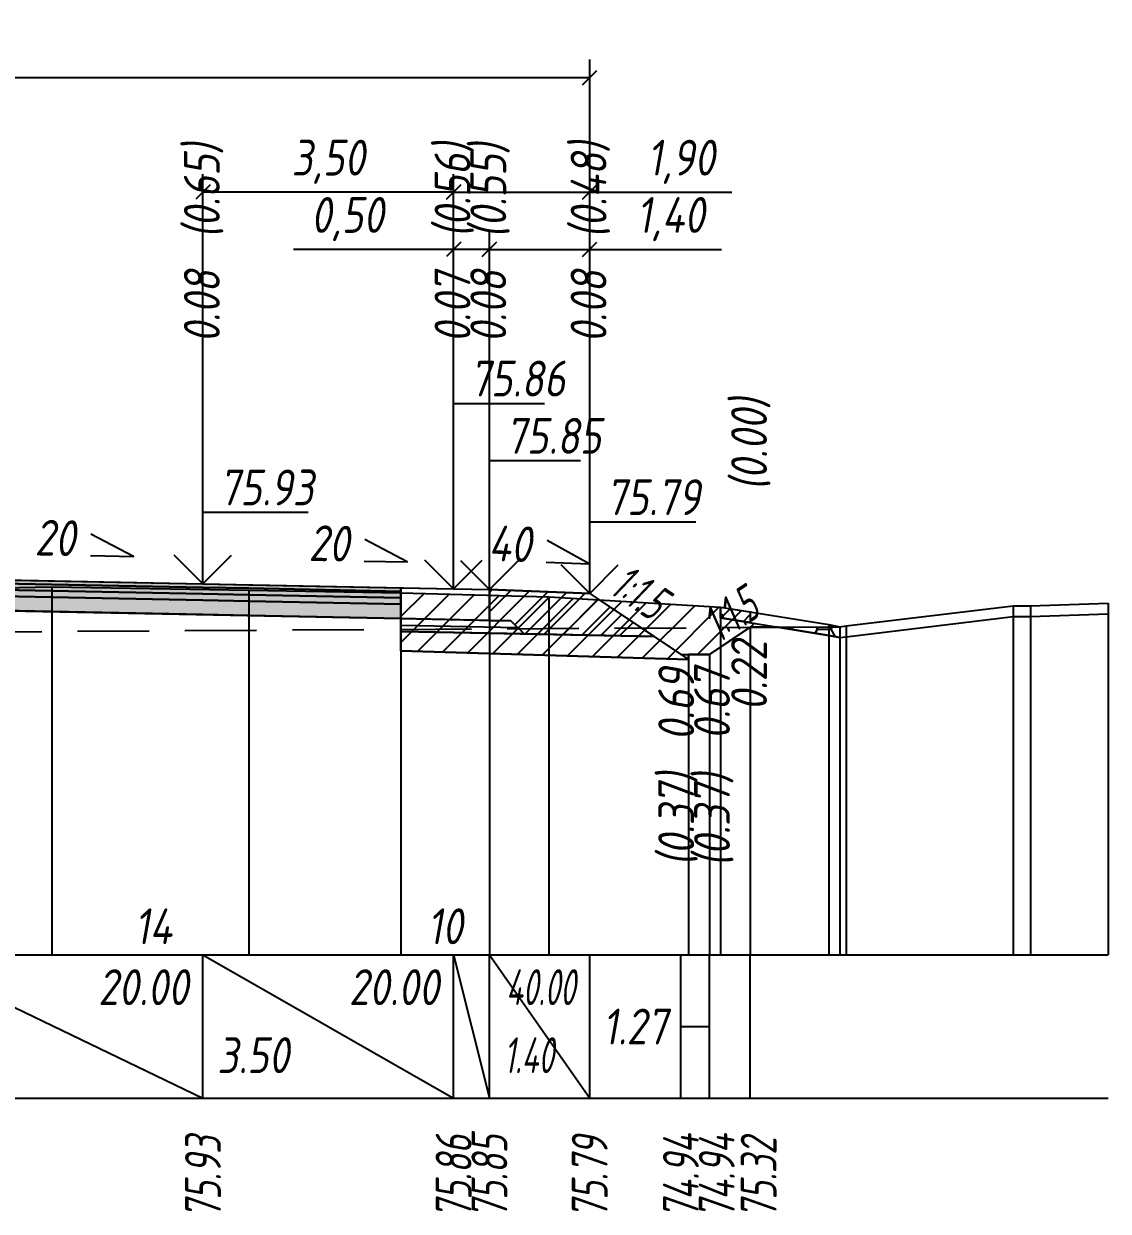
# Model space of a CAD drawing. Extents: x -717 to 1451, y -133302 to 233.
# Drawn here: x 166 to 241.8, y -16248.9 to -16166 of the extents above; entities that cross this region are included whole.
import ezdxf
from ezdxf.enums import TextEntityAlignment as Align

# ---------------------------------------------------------------- set-up
doc = ezdxf.new("R2010")
doc.units = 0
doc.linetypes.add('штриховая', pattern=[0.75, 0.5, -0.25])
for name, color, linetype in [('Интерполированный поперечник', 2, 'Continuous'), ('Код_514', 1, 'Continuous'), ('Контур_0', 7, 'Continuous'), ('Контур_2521', 7, 'Continuous'), ('Контур_2564', 7, 'Continuous'), ('Контур_2660', 7, 'Continuous'), ('Контур_2665', 7, 'Continuous'), ('Контур_400', 7, 'Continuous'), ('Контур_508', 7, 'Continuous'), ('Контур_512', 7, 'Continuous'), ('Контур_513', 7, 'Continuous'), ('Контур_818', 7, 'Continuous'), ('Красный поперечник', 1, 'Continuous'), ('Объём_2501', 7, 'Continuous'), ('Объём_2564', 7, 'Continuous'), ('Объём_2650', 7, 'Continuous'), ('Объём_2660', 7, 'Continuous'), ('Объём_2661', 7, 'Continuous'), ('Объём_2662', 7, 'Continuous'), ('Объём_2663', 7, 'Continuous'), ('Объём_2664', 7, 'Continuous'), ('Объём_2665', 7, 'Continuous'), ('Объём_2666', 7, 'Continuous'), ('Объём_2667', 7, 'Continuous'), ('Объём_2668', 7, 'Continuous'), ('Объём_2669', 7, 'Continuous'), ('Объём_2675', 7, 'Continuous'), ('Объём_2753', 7, 'Continuous'), ('Откосы', 7, 'Continuous'), ('Отметки покрытия', 7, 'Continuous'), ('Рабочие отметки', 7, 'Continuous'), ('Рабочие отметки доп.', 7, 'Continuous'), ('Слои выравнивания', 7, 'Continuous'), ('Таблица', 7, 'Continuous'), ('Уклоны проезжей части', 7, 'Continuous'), ('Черный поперечник', 3, 'Continuous')]:
    doc.layers.add(name, color=color, linetype=linetype)
for name, color, linetype, true_color in [('Контур_2540', 2, 'Continuous', 0xffff00), ('Контур_2560', 2, 'Continuous', 0xffff00), ('Контур_2561', 7, 'Continuous', 0xff8040), ('Контур_2562', 3, 'Continuous', 0x00ff00), ('Контур_2563', 7, 'Continuous', 0xff8000), ('Контур_2570', 7, 'Continuous', 0x80ff00), ('Контур_2725', 7, 'Continuous', 0x323232), ('Контур_2736', 4, 'Continuous', 0x00ffff), ('Контур_2737', 4, 'Continuous', 0x00ffff), ('Контур_2738', 4, 'Continuous', 0x00ffff), ('Контур_2739', 4, 'Continuous', 0x00ffff), ('Контур_2741', 4, 'Continuous', 0x00ffff), ('Контур_2742', 4, 'Continuous', 0x00ffff), ('Контур_2743', 4, 'Continuous', 0x00ffff), ('Контур_2744', 7, 'Continuous', 0xa4ffff), ('Контур_2745', 7, 'Continuous', 0xa4ffff), ('Контур_2747', 4, 'Continuous', 0x00ffff), ('Контур_2748', 4, 'Continuous', 0x00ffff), ('Контур_2749', 4, 'Continuous', 0x00ffff), ('Контур_2750', 4, 'Continuous', 0x00ffff), ('Контур_2751', 4, 'Continuous', 0x00ffff), ('Контур_2752', 4, 'Continuous', 0x00ffff), ('Контур_2760', 7, 'Continuous', 0x323232), ('Контур_2761', 7, 'Continuous', 0x323232), ('Контур_2762', 7, 'Continuous', 0x323232), ('Контур_2763', 7, 'Continuous', 0x323232), ('Контур_402', 7, 'Continuous', 0xff6464), ('Контур_703', 4, 'Continuous', 0x00ffff), ('Контур_705', 4, 'Continuous', 0x00ffff), ('Контур_707', 4, 'Continuous', 0x00ffff), ('Контур_720', 131, 'Continuous', 0xaaffff), ('Объём_2500', 7, 'Continuous', 0xc0c0c0), ('Объём_2520', 7, 'Continuous', 0x80ffff), ('Объём_2540', 2, 'Continuous', 0xffff00), ('Объём_2560', 2, 'Continuous', 0xffff00), ('Объём_2561', 7, 'Continuous', 0xff8040), ('Объём_2562', 3, 'Continuous', 0x00ff00), ('Объём_2563', 7, 'Continuous', 0xff8000), ('Объём_2570', 7, 'Continuous', 0x80ff00), ('Объём_2600', 7, 'Continuous', 0x808000), ('Объём_2746', 2, 'Continuous', 0xffff00)]:
    doc.layers.add(name, color=color, linetype=linetype, true_color=true_color)
doc.styles.get("Standard").update_dxf_attribs({"font": 'txt', "height": 2.5})
doc.styles.add('М', font='romand.shx', dxfattribs={"width": 0.8, "oblique": 10, "height": 2.5})
doc.dimstyles.new('ISO-25', dxfattribs={"dimtxt": 2.5, "dimasz": 2.5, "dimexe": 1.25, "dimexo": 0.625, "dimtad": 1, "dimtxsty": 'Standard', "dimcen": 2.5, "dimadec": 0, "dimazin": 0, "dimtfac": 1, "dimtmove": 0, "dimatfit": 3, "dimfxl": 1, "dimarcsym": 0})

# ---------------------------------------------------------------- blocks, each defined once
blk = doc.blocks.new('_Oblique')
at = {"color": 0, "linetype": 'ByBlock', "lineweight": -2}
blk.add_line((-0.5, -0.5), (0.5, 0.5), dxfattribs=at)
blk = doc.blocks.new('*D377')
at = {"color": 0, "lineweight": -2, "transparency": 16777216}
for p, q in [((198.545, -16204.926), (198.545, -16180.486)), ((205.545, -16205.206), (205.545, -16180.486)), ((198.545, -16181.736), (205.545, -16181.736)), ((205.545, -16181.736), (214.745, -16181.736))]:
    blk.add_line(p, q, dxfattribs=at)
at = {"layer": 'Defpoints', "color": 0, "transparency": 16777216}
for p in [(205.545, -16181.736), (198.545, -16205.551), (205.545, -16205.831)]:
    blk.add_point(p, dxfattribs=at)
at = {"color": 0, "lineweight": -2, "transparency": 16777216, "rotation": 180}
blk.add_blockref('_Oblique', (198.545, -16181.736), dxfattribs=at)
at = {"color": 0, "lineweight": -2, "transparency": 16777216}
blk.add_blockref('_Oblique', (205.545, -16181.736), dxfattribs=at)
at = {"color": 0, "transparency": 16777216, "insert": (211.205, -16179.623), "char_height": 2.5, "width": 8.75, "attachment_point": 5, "style": 'М'}
blk.add_mtext('1,40', dxfattribs=at)
blk = doc.blocks.new('*D379')
at = {"color": 0, "lineweight": -2, "transparency": 16777216}
for p, q in [((196.045, -16204.876), (196.045, -16180.486)), ((198.545, -16204.926), (198.545, -16180.486)), ((196.045, -16181.736), (184.874, -16181.736)), ((198.545, -16181.736), (196.045, -16181.736))]:
    blk.add_line(p, q, dxfattribs=at)
at = {"layer": 'Defpoints', "color": 0, "transparency": 16777216}
for p in [(198.545, -16181.736), (196.045, -16205.501), (198.545, -16205.551)]:
    blk.add_point(p, dxfattribs=at)
at = {"color": 0, "lineweight": -2, "transparency": 16777216, "rotation": 180}
blk.add_blockref('_Oblique', (196.045, -16181.736), dxfattribs=at)
at = {"color": 0, "lineweight": -2, "transparency": 16777216}
blk.add_blockref('_Oblique', (198.545, -16181.736), dxfattribs=at)
at = {"color": 0, "transparency": 16777216, "insert": (188.635, -16179.623), "char_height": 2.5, "width": 9.16667, "attachment_point": 5, "style": 'М'}
blk.add_mtext('0,50', dxfattribs=at)
blk = doc.blocks.new('*D381')
at = {"color": 0, "lineweight": -2, "transparency": 16777216}
for p, q in [((178.545, -16204.526), (178.545, -16176.486)), ((196.045, -16204.876), (196.045, -16176.486)), ((196.045, -16177.736), (178.545, -16177.736))]:
    blk.add_line(p, q, dxfattribs=at)
at = {"layer": 'Defpoints', "color": 0, "transparency": 16777216}
for p in [(178.545, -16177.736), (178.545, -16205.151), (196.045, -16205.501)]:
    blk.add_point(p, dxfattribs=at)
at = {"color": 0, "lineweight": -2, "transparency": 16777216, "rotation": 180}
blk.add_blockref('_Oblique', (178.545, -16177.736), dxfattribs=at)
at = {"color": 0, "lineweight": -2, "transparency": 16777216}
blk.add_blockref('_Oblique', (196.045, -16177.736), dxfattribs=at)
at = {"color": 0, "transparency": 16777216, "insert": (187.295, -16175.623), "char_height": 2.5, "width": 9.58333, "attachment_point": 5, "style": 'М'}
blk.add_mtext('3,50', dxfattribs=at)
blk = doc.blocks.new('*D382')
at = {"color": 0, "lineweight": -2, "transparency": 16777216}
for p, q in [((196.045, -16204.876), (196.045, -16176.486)), ((205.545, -16205.206), (205.545, -16176.486)), ((196.045, -16177.736), (205.545, -16177.736)), ((205.545, -16177.736), (215.473, -16177.736))]:
    blk.add_line(p, q, dxfattribs=at)
at = {"layer": 'Defpoints', "color": 0, "transparency": 16777216}
for p in [(196.045, -16177.736), (196.045, -16205.501), (205.545, -16205.831)]:
    blk.add_point(p, dxfattribs=at)
at = {"color": 0, "lineweight": -2, "transparency": 16777216, "rotation": 180}
blk.add_blockref('_Oblique', (196.045, -16177.736), dxfattribs=at)
at = {"color": 0, "lineweight": -2, "transparency": 16777216}
blk.add_blockref('_Oblique', (205.545, -16177.736), dxfattribs=at)
at = {"color": 0, "transparency": 16777216, "insert": (211.933, -16175.623), "char_height": 2.5, "width": 8.75, "attachment_point": 5, "style": 'М'}
blk.add_mtext('1,90', dxfattribs=at)
blk = doc.blocks.new('*D384')
at = {"color": 0, "lineweight": -2, "transparency": 16777216}
for p, q in [((110.045, -16205.206), (110.045, -16168.486)), ((205.545, -16205.206), (205.545, -16168.486)), ((110.045, -16169.736), (205.545, -16169.736))]:
    blk.add_line(p, q, dxfattribs=at)
at = {"layer": 'Defpoints', "color": 0, "transparency": 16777216}
for p in [(205.545, -16169.736), (110.045, -16205.831), (205.545, -16205.831)]:
    blk.add_point(p, dxfattribs=at)
at = {"color": 0, "lineweight": -2, "transparency": 16777216, "rotation": 180}
blk.add_blockref('_Oblique', (110.045, -16169.736), dxfattribs=at)
at = {"color": 0, "lineweight": -2, "transparency": 16777216}
blk.add_blockref('_Oblique', (205.545, -16169.736), dxfattribs=at)
at = {"color": 0, "transparency": 16777216, "insert": (157.795, -16167.623), "char_height": 2.5, "width": 10.41667, "attachment_point": 5, "style": 'М'}
blk.add_mtext('19,10', dxfattribs=at)

msp = doc.modelspace()

# ---------------------------------------------------------------- hatches: boundary and pattern name
at = {"layer": 'Объём_2563'}
h = msp.add_hatch(dxfattribs=at)
h.set_pattern_fill('ANSI31', color=256, scale=0.3)
h.paths.add_polyline_path([(200.964, -16208.587), (200.045, -16207.668), (198.545, -16207.638), (198.545, -16205.488), (205.545, -16205.768), (210.045, -16208.768)])
at = {"layer": 'Объём_2570'}
h = msp.add_hatch(dxfattribs=at)
h.set_pattern_fill('ANSI31', color=256, scale=0.2)
h.paths.add_polyline_path([(214.675, -16206.707), (216.751, -16207.044), (216.751, -16207.794), (214.675, -16207.457)])
at = {"layer": 'Объём_2600'}
h = msp.add_hatch(dxfattribs=at)
h.set_pattern_fill('ANSI31', color=6, scale=0.4)
h.paths.add_polyline_path([(213.914, -16210.014), (212.437, -16210.014), (212.437, -16210.363), (192.365, -16209.76), (192.365, -16205.712), (202.703, -16205.994), (214.675, -16206.707), (214.675, -16207.457), (218.711, -16208.112), (216.751, -16208.123)])
h = msp.add_hatch(dxfattribs=at)
h.set_pattern_fill('HONEY', color=5, scale=0.3)
h.paths.add_polyline_path([(223.02, -16208.087), (223.02, -16208.837), (222.239, -16208.685), (218.711, -16208.112)])
at = {"layer": 'Слои выравнивания'}
for color, points in [(2, [(157.795, -16204.673), (160.998, -16204.737), (167.998, -16204.877), (178.545, -16205.088), (181.746, -16205.152), (192.365, -16205.365), (192.365, -16205.615), (181.746, -16205.402), (178.545, -16205.338), (167.998, -16205.127), (160.998, -16204.987), (157.795, -16204.923)]), (3, [(157.795, -16204.923), (160.998, -16204.987), (167.998, -16205.127), (178.545, -16205.338), (181.746, -16205.402), (192.365, -16205.615), (192.365, -16206.065), (181.746, -16205.852), (178.545, -16205.788), (167.998, -16205.577), (160.998, -16205.437), (157.795, -16205.373)]), (4, [(157.795, -16205.373), (160.998, -16205.437), (167.998, -16205.577), (178.545, -16205.788), (181.746, -16205.852), (192.365, -16206.065), (192.365, -16206.515), (181.746, -16206.302), (178.545, -16206.238), (167.998, -16206.027), (160.998, -16205.887), (157.795, -16205.823)]), (5, [(157.795, -16205.823), (160.998, -16205.887), (167.998, -16206.027), (178.545, -16206.238), (181.746, -16206.302), (192.365, -16206.515), (192.365, -16207.515), (181.746, -16207.302), (178.545, -16207.238), (167.998, -16207.027), (160.998, -16206.887), (157.795, -16206.823)])]:
    msp.add_hatch(color=color, dxfattribs=at).paths.add_polyline_path(points)

# ---------------------------------------------------------------- linework, layer by layer
at = {"layer": 'Интерполированный поперечник', "linetype": 'штриховая', "ltscale": 10, "flags": 128}
msp.add_lwpolyline([(109.786, -16208.746), (223.02, -16208.087)], dxfattribs=at)
at = {"layer": 'Код_514'}
for p, q in [((157.795, -16231), (178.545, -16241)), ((178.545, -16241), (178.545, -16231)), ((178.545, -16231), (196.045, -16241)), ((196.045, -16241), (196.045, -16231)), ((196.045, -16231), (198.545, -16241)), ((198.545, -16241), (198.545, -16231)), ((198.545, -16231), (205.545, -16241)), ((205.545, -16241), (205.545, -16231)), ((211.914, -16241), (211.914, -16231)), ((213.914, -16241), (213.914, -16231)), ((216.751, -16241), (216.751, -16231)), ((211.914, -16236), (213.914, -16236))]:
    msp.add_line(p, q, dxfattribs=at)
at = {"layer": 'Контур_0', "flags": 128}
for points in [[(192.365, -16205.365), (198.545, -16205.488), (198.545, -16207.638), (192.365, -16207.515), (192.365, -16205.365), (192.365, -16205.365)], [(205.545, -16205.768), (209.144, -16208.168), (209.144, -16208.168), (209.144, -16208.168), (209.144, -16208.168), (209.144, -16208.168), (209.144, -16208.168), (209.144, -16208.168), (209.144, -16208.168), (209.144, -16208.168), (209.144, -16208.168), (209.144, -16208.168), (209.144, -16208.168), (209.144, -16208.168), (209.144, -16208.168), (211.914, -16210.014)], [(205.545, -16205.768), (209.144, -16208.168), (209.144, -16208.168), (209.144, -16208.168), (209.144, -16208.168), (209.144, -16208.168), (209.144, -16208.168), (209.144, -16208.168), (209.144, -16208.168), (209.144, -16208.168), (209.144, -16208.168), (209.144, -16208.168), (209.144, -16208.168), (209.144, -16208.168), (209.144, -16208.168), (211.914, -16210.014), (213.914, -16210.014), (216.751, -16208.123), (216.751, -16208.123), (216.751, -16208.123), (216.751, -16208.123), (216.751, -16208.123), (216.751, -16208.123), (216.751, -16208.123), (216.751, -16208.123), (216.751, -16208.123), (216.751, -16208.123), (216.751, -16208.123), (216.751, -16208.123), (216.751, -16208.123)], [(198.545, -16208.538), (192.365, -16208.415), (192.365, -16207.515), (200.045, -16207.668), (200.964, -16208.587), (198.545, -16208.538), (198.545, -16208.538)], [(198.545, -16207.638), (200.045, -16207.668), (200.964, -16208.587), (210.045, -16208.768)]]:
    msp.add_lwpolyline(points, dxfattribs=at)
at = {"layer": 'Контур_2521', "color": 250, "flags": 128}
msp.add_lwpolyline([(192.365, -16207.965), (200.505, -16208.128)], dxfattribs=at)
at = {"layer": 'Контур_2540', "flags": 128}
msp.add_lwpolyline([(196.045, -16208.488), (210.045, -16208.768), (212.437, -16210.363), (192.365, -16209.76), (192.365, -16208.415), (196.045, -16208.488), (196.045, -16208.488)], dxfattribs=at)
at = {"layer": 'Контур_2560', "flags": 128}
msp.add_lwpolyline([(198.545, -16205.488), (205.545, -16205.768), (205.545, -16205.768), (205.545, -16205.768)], dxfattribs=at)
at = {"layer": 'Контур_2561', "flags": 128}
msp.add_lwpolyline([(198.545, -16205.488), (198.545, -16205.488), (205.545, -16205.768), (205.545, -16205.768), (198.545, -16205.488)], dxfattribs=at)
at = {"layer": 'Контур_2562', "flags": 128}
msp.add_lwpolyline([(205.545, -16205.768), (205.545, -16205.768), (205.545, -16205.768), (205.545, -16205.768), (205.545, -16205.768)], dxfattribs=at)
at = {"layer": 'Контур_2563', "flags": 128}
msp.add_lwpolyline([(200.964, -16208.587), (200.045, -16207.668), (198.545, -16207.638), (198.545, -16205.488), (205.545, -16205.768), (210.045, -16208.768), (200.964, -16208.587), (200.964, -16208.587)], dxfattribs=at)
at = {"layer": 'Контур_2564', "flags": 128}
msp.add_lwpolyline([(198.545, -16205.488), (205.545, -16205.768)], dxfattribs=at)
at = {"layer": 'Контур_2570', "flags": 128}
msp.add_lwpolyline([(157.795, -16205.496), (167.998, -16205.309), (181.746, -16205.538), (192.365, -16205.712), (202.703, -16205.994), (214.675, -16206.707), (214.675, -16207.457), (222.239, -16208.685), (223.02, -16208.837), (223.02, -16208.837), (223.463, -16208.782), (235.102, -16207.369), (236.334, -16207.365), (241.751, -16207.191)], dxfattribs=at)
at = {"layer": 'Контур_2660', "flags": 128}
msp.add_lwpolyline([(192.365, -16209.76), (212.437, -16210.363)], dxfattribs=at)
at = {"layer": 'Контур_2665', "flags": 128}
msp.add_lwpolyline([(205.545, -16205.768), (205.545, -16205.768)], dxfattribs=at)
at = {"layer": 'Контур_2725', "flags": 128}
msp.add_lwpolyline([(143.377, -16207.112), (153.805, -16206.903), (157.795, -16206.823), (160.998, -16206.887), (167.998, -16207.027), (178.545, -16207.238), (181.746, -16207.302), (192.365, -16207.515)], dxfattribs=at)
at = {"layer": 'Контур_2736', "flags": 128}
for points in [[(205.545, -16205.768), (209.144, -16208.168)], [(209.144, -16208.168), (211.914, -16210.014)]]:
    msp.add_lwpolyline(points, dxfattribs=at)
at = {"layer": 'Контур_2737', "flags": 128}
msp.add_lwpolyline([(209.144, -16208.168), (209.144, -16208.168)], dxfattribs=at)
at = {"layer": 'Контур_2738', "flags": 128}
msp.add_lwpolyline([(209.144, -16208.168), (209.144, -16208.168)], dxfattribs=at)
at = {"layer": 'Контур_2739', "flags": 128}
msp.add_lwpolyline([(209.144, -16208.168), (209.144, -16208.168)], dxfattribs=at)
at = {"layer": 'Контур_2741', "flags": 128}
msp.add_lwpolyline([(216.751, -16208.123), (216.751, -16208.123)], dxfattribs=at)
at = {"layer": 'Контур_2742', "flags": 128}
msp.add_lwpolyline([(216.751, -16208.123), (216.751, -16208.123)], dxfattribs=at)
at = {"layer": 'Контур_2743', "flags": 128}
msp.add_lwpolyline([(216.751, -16208.123), (216.751, -16208.123)], dxfattribs=at)
at = {"layer": 'Контур_2744', "flags": 128}
msp.add_lwpolyline([(216.751, -16208.123), (216.751, -16208.123)], dxfattribs=at)
msp.add_lwpolyline([(216.751, -16208.123), (216.751, -16208.123)], dxfattribs=at)
msp.add_lwpolyline([(216.751, -16208.123), (216.751, -16208.123)], dxfattribs=at)
msp.add_lwpolyline([(216.751, -16208.123), (216.751, -16208.123)], dxfattribs=at)
msp.add_lwpolyline([(216.751, -16208.123), (216.751, -16208.123)], dxfattribs=at)
msp.add_lwpolyline([(216.751, -16208.123), (216.751, -16208.123)], dxfattribs=at)
at = {"layer": 'Контур_2745', "flags": 128}
msp.add_lwpolyline([(209.144, -16208.168), (209.144, -16208.168)], dxfattribs=at)
msp.add_lwpolyline([(209.144, -16208.168), (209.144, -16208.168)], dxfattribs=at)
msp.add_lwpolyline([(209.144, -16208.168), (209.144, -16208.168)], dxfattribs=at)
msp.add_lwpolyline([(209.144, -16208.168), (209.144, -16208.168)], dxfattribs=at)
msp.add_lwpolyline([(209.144, -16208.168), (209.144, -16208.168)], dxfattribs=at)
msp.add_lwpolyline([(209.144, -16208.168), (209.144, -16208.168)], dxfattribs=at)
at = {"layer": 'Контур_2747', "flags": 128}
msp.add_lwpolyline([(209.144, -16208.168), (209.144, -16208.168)], dxfattribs=at)
at = {"layer": 'Контур_2748', "flags": 128}
msp.add_lwpolyline([(209.144, -16208.168), (209.144, -16208.168)], dxfattribs=at)
at = {"layer": 'Контур_2749', "flags": 128}
msp.add_lwpolyline([(209.144, -16208.168), (209.144, -16208.168)], dxfattribs=at)
at = {"layer": 'Контур_2750', "flags": 128}
msp.add_lwpolyline([(216.751, -16208.123), (216.751, -16208.123)], dxfattribs=at)
at = {"layer": 'Контур_2751', "flags": 128}
msp.add_lwpolyline([(216.751, -16208.123), (216.751, -16208.123)], dxfattribs=at)
at = {"layer": 'Контур_2752', "flags": 128}
msp.add_lwpolyline([(216.751, -16208.123), (216.751, -16208.123)], dxfattribs=at)
at = {"layer": 'Контур_2760', "flags": 128}
msp.add_lwpolyline([(143.377, -16204.962), (153.805, -16204.753), (157.795, -16204.673), (160.998, -16204.737), (167.998, -16204.877), (178.545, -16205.088), (181.746, -16205.152), (192.365, -16205.365)], dxfattribs=at)
at = {"layer": 'Контур_2761', "flags": 128}
msp.add_lwpolyline([(143.377, -16205.212), (153.805, -16205.003), (157.795, -16204.923), (160.998, -16204.987), (167.998, -16205.127), (178.545, -16205.338), (181.746, -16205.402), (192.365, -16205.615)], dxfattribs=at)
at = {"layer": 'Контур_2762', "flags": 128}
msp.add_lwpolyline([(143.377, -16205.662), (153.805, -16205.453), (157.795, -16205.373), (160.998, -16205.437), (167.998, -16205.577), (178.545, -16205.788), (181.746, -16205.852), (192.365, -16206.065)], dxfattribs=at)
at = {"layer": 'Контур_2763', "flags": 128}
msp.add_lwpolyline([(143.377, -16206.112), (153.805, -16205.903), (157.795, -16205.823), (160.998, -16205.887), (167.998, -16206.027), (178.545, -16206.238), (181.746, -16206.302), (192.365, -16206.515)], dxfattribs=at)
at = {"layer": 'Контур_400', "flags": 128}
msp.add_lwpolyline([(157.795, -16204.673), (178.545, -16205.088), (196.045, -16205.438), (196.045, -16205.438), (196.045, -16205.438), (196.045, -16205.438), (196.045, -16205.438), (196.045, -16205.438), (198.545, -16205.488)], dxfattribs=at)
at = {"layer": 'Контур_402', "flags": 128}
msp.add_lwpolyline([(105, -16210.307), (143.377, -16209.156), (143.377, -16207.112), (157.795, -16206.823), (192.365, -16207.515), (192.365, -16209.76), (212.437, -16210.363)], dxfattribs=at)
at = {"layer": 'Контур_508', "flags": 128}
msp.add_lwpolyline([(105, -16210.307), (143.377, -16209.156), (143.377, -16207.112), (157.795, -16206.823), (192.365, -16207.515), (192.365, -16209.76), (212.437, -16210.363), (212.437, -16210.014), (213.914, -16210.014), (216.751, -16208.123)], dxfattribs=at)
at = {"layer": 'Контур_512', "flags": 128}
msp.add_lwpolyline([(192.365, -16209.76), (212.437, -16210.363), (212.437, -16210.014), (213.914, -16210.014), (216.751, -16208.123)], dxfattribs=at)
at = {"layer": 'Контур_513', "flags": 128}
msp.add_lwpolyline([(105, -16210.307), (143.377, -16209.156), (143.377, -16207.112), (157.795, -16206.823), (192.365, -16207.515), (192.365, -16209.76), (212.437, -16210.363), (212.437, -16210.014), (213.914, -16210.014), (216.751, -16208.123)], dxfattribs=at)
at = {"layer": 'Контур_703', "flags": 128}
msp.add_lwpolyline([(205.545, -16205.768), (209.144, -16208.168)], dxfattribs=at)
at = {"layer": 'Контур_705', "flags": 128}
msp.add_lwpolyline([(209.144, -16208.168), (209.144, -16208.168)], dxfattribs=at)
at = {"layer": 'Контур_707', "flags": 128}
msp.add_lwpolyline([(213.914, -16210.014), (216.751, -16208.123)], dxfattribs=at)
at = {"layer": 'Контур_720', "flags": 128}
msp.add_lwpolyline([(211.914, -16210.014), (213.914, -16210.014)], dxfattribs=at)
at = {"layer": 'Контур_818', "flags": 128}
msp.add_lwpolyline([(105, -16209.882), (109.786, -16209.496), (109.786, -16209.496), (114.441, -16208.662), (119.22, -16207.906), (119.22, -16207.156), (120.194, -16207.244), (120.289, -16207.531), (132.821, -16206.789), (132.888, -16206.508), (143.377, -16205.739), (153.805, -16205.57), (157.795, -16205.496), (167.998, -16205.309), (181.746, -16205.538), (192.365, -16205.712), (202.703, -16205.994), (214.675, -16206.707), (214.675, -16207.457), (216.751, -16207.794)], dxfattribs=at)
at = {"layer": 'Красный поперечник'}
for p, q in [((157.795, -16204.673), (178.545, -16205.088)), ((178.545, -16205.088), (196.045, -16205.438)), ((196.045, -16205.438), (198.545, -16205.488)), ((198.545, -16205.488), (205.545, -16205.768)), ((205.545, -16205.768), (211.914, -16210.014)), ((213.914, -16210.014), (216.751, -16208.123)), ((216.751, -16208.123), (216.751, -16231)), ((192.365, -16209.76), (192.365, -16231)), ((211.914, -16210.014), (213.914, -16210.014)), ((212.437, -16210.014), (212.437, -16231)), ((212.437, -16210.363), (212.437, -16231)), ((213.914, -16210.014), (213.914, -16231))]:
    msp.add_line(p, q, dxfattribs=at)
at = {"layer": 'Объём_2500', "flags": 128}
msp.add_lwpolyline([(192.365, -16205.365), (198.545, -16205.488), (198.545, -16207.638), (192.365, -16207.515), (192.365, -16205.365), (192.365, -16205.365)], dxfattribs=at)
at = {"layer": 'Объём_2501', "flags": 128}
msp.add_lwpolyline([(157.795, -16204.673), (178.545, -16205.088), (196.045, -16205.438), (196.045, -16205.438), (196.045, -16205.438), (196.045, -16205.438), (196.045, -16205.438), (196.045, -16205.438), (198.545, -16205.488)], dxfattribs=at)
at = {"layer": 'Объём_2520', "color": 250, "flags": 128}
msp.add_lwpolyline([(198.545, -16208.538), (192.365, -16208.415), (192.365, -16207.515), (200.045, -16207.668), (200.964, -16208.587), (198.545, -16208.538), (198.545, -16208.538)], dxfattribs=at)
at = {"layer": 'Объём_2540', "flags": 128}
msp.add_lwpolyline([(196.045, -16208.488), (210.045, -16208.768), (212.437, -16210.363), (192.365, -16209.76), (192.365, -16208.415), (196.045, -16208.488), (196.045, -16208.488)], dxfattribs=at)
at = {"layer": 'Объём_2560', "flags": 128}
msp.add_lwpolyline([(198.545, -16205.488), (205.545, -16205.768), (205.545, -16205.768), (205.545, -16205.768)], dxfattribs=at)
at = {"layer": 'Объём_2561', "flags": 128}
msp.add_lwpolyline([(198.545, -16205.488), (198.545, -16205.488), (205.545, -16205.768), (205.545, -16205.768), (198.545, -16205.488)], dxfattribs=at)
at = {"layer": 'Объём_2562', "flags": 128}
msp.add_lwpolyline([(205.545, -16205.768), (205.545, -16205.768), (205.545, -16205.768), (205.545, -16205.768), (205.545, -16205.768)], dxfattribs=at)
at = {"layer": 'Объём_2563', "color": 250, "flags": 128}
msp.add_lwpolyline([(200.964, -16208.587), (200.045, -16207.668), (198.545, -16207.638), (198.545, -16205.488), (205.545, -16205.768), (210.045, -16208.768), (200.964, -16208.587), (200.964, -16208.587)], dxfattribs=at)
at = {"layer": 'Объём_2564', "flags": 128}
msp.add_lwpolyline([(198.545, -16205.488), (205.545, -16205.768)], dxfattribs=at)
at = {"layer": 'Объём_2570', "flags": 128}
msp.add_lwpolyline([(214.675, -16206.707), (216.751, -16207.044), (216.751, -16207.794), (214.675, -16207.457), (214.675, -16206.707), (214.675, -16206.707)], dxfattribs=at)
at = {"layer": 'Объём_2600', "color": 5, "flags": 128}
msp.add_lwpolyline([(223.02, -16208.087), (223.02, -16208.837), (222.239, -16208.685), (218.711, -16208.112), (223.02, -16208.087), (223.02, -16208.087)], dxfattribs=at)
at = {"layer": 'Объём_2650', "color": 6, "flags": 128}
msp.add_lwpolyline([(213.914, -16210.014), (212.437, -16210.014), (212.437, -16210.363), (192.365, -16209.76), (192.365, -16205.712), (202.703, -16205.994), (214.675, -16206.707), (214.675, -16207.457), (218.711, -16208.112), (216.751, -16208.123), (213.914, -16210.014), (213.914, -16210.014)], dxfattribs=at)
at = {"layer": 'Объём_2660', "flags": 128}
msp.add_lwpolyline([(192.365, -16209.76), (212.437, -16210.363)], dxfattribs=at)
at = {"layer": 'Объём_2661', "flags": 128}
msp.add_lwpolyline([(205.545, -16205.768), (209.144, -16208.168), (211.914, -16210.014)], dxfattribs=at)
at = {"layer": 'Объём_2662', "flags": 128}
msp.add_lwpolyline([(213.914, -16210.014), (216.751, -16208.123)], dxfattribs=at)
at = {"layer": 'Объём_2663', "flags": 128}
msp.add_lwpolyline([(211.914, -16210.014), (213.914, -16210.014)], dxfattribs=at)
at = {"layer": 'Объём_2664', "flags": 128}
msp.add_lwpolyline([(211.914, -16210.014), (213.914, -16210.014)], dxfattribs=at)
at = {"layer": 'Объём_2665', "flags": 128}
msp.add_lwpolyline([(205.545, -16205.768), (205.545, -16205.768)], dxfattribs=at)
at = {"layer": 'Объём_2666', "flags": 128}
for points in [[(205.545, -16205.768), (209.144, -16208.168)], [(209.144, -16208.168), (211.914, -16210.014)]]:
    msp.add_lwpolyline(points, dxfattribs=at)
at = {"layer": 'Объём_2667', "flags": 128}
for points in [[(209.144, -16208.168), (209.144, -16208.168)], [(216.751, -16208.123), (216.751, -16208.123)]]:
    msp.add_lwpolyline(points, dxfattribs=at)
at = {"layer": 'Объём_2668', "flags": 128}
for points in [[(209.144, -16208.168), (209.144, -16208.168)], [(216.751, -16208.123), (216.751, -16208.123)]]:
    msp.add_lwpolyline(points, dxfattribs=at)
at = {"layer": 'Объём_2669', "flags": 128}
for points in [[(209.144, -16208.168), (209.144, -16208.168)], [(216.751, -16208.123), (216.751, -16208.123)]]:
    msp.add_lwpolyline(points, dxfattribs=at)
at = {"layer": 'Объём_2675', "flags": 128}
for points in [[(209.144, -16208.168), (209.144, -16208.168)], [(209.144, -16208.168), (209.144, -16208.168)], [(209.144, -16208.168), (209.144, -16208.168)], [(209.144, -16208.168), (209.144, -16208.168)], [(209.144, -16208.168), (209.144, -16208.168)], [(209.144, -16208.168), (209.144, -16208.168)], [(216.751, -16208.123), (216.751, -16208.123)], [(216.751, -16208.123), (216.751, -16208.123)], [(216.751, -16208.123), (216.751, -16208.123)], [(216.751, -16208.123), (216.751, -16208.123)], [(216.751, -16208.123), (216.751, -16208.123)], [(216.751, -16208.123), (216.751, -16208.123)]]:
    msp.add_lwpolyline(points, dxfattribs=at)
at = {"layer": 'Объём_2746', "flags": 128}
msp.add_lwpolyline([(212.437, -16210.363), (192.365, -16209.76), (192.365, -16205.712), (202.703, -16205.994), (206.196, -16206.202), (211.914, -16210.014), (212.437, -16210.014), (212.437, -16210.363), (212.437, -16210.363)], dxfattribs=at)
at = {"layer": 'Объём_2753', "flags": 128}
msp.add_lwpolyline([(192.365, -16205.365), (192.365, -16205.365)], dxfattribs=at)
at = {"layer": 'Откосы', "color": 1, "flags": 128}
for points in [[(170.684, -16203.114), (173.683, -16203.174), (170.714, -16201.614)], [(189.809, -16203.497), (192.808, -16203.557), (189.839, -16201.997)], [(202.508, -16203.568), (205.505, -16203.688), (202.568, -16202.069)]]:
    msp.add_lwpolyline(points, dxfattribs=at)
at = {"layer": 'Отметки покрытия', "color": 1}
for p, q in [((196.045, -16205.438), (196.045, -16192.488)), ((196.045, -16192.488), (202.395, -16192.488)), ((198.545, -16205.488), (198.545, -16196.488)), ((198.545, -16196.488), (204.895, -16196.488)), ((178.545, -16205.088), (178.545, -16200.088)), ((178.545, -16200.088), (185.895, -16200.088)), ((205.545, -16205.768), (205.545, -16200.768)), ((205.545, -16200.768), (212.945, -16200.768)), ((178.545, -16205.088), (176.545, -16203.088)), ((178.545, -16205.088), (180.545, -16203.088)), ((196.045, -16205.438), (194.045, -16203.438)), ((196.045, -16205.438), (198.045, -16203.438)), ((198.545, -16205.488), (196.545, -16203.488)), ((198.545, -16205.488), (200.545, -16203.488)), ((205.545, -16205.768), (203.545, -16203.768)), ((205.545, -16205.768), (207.545, -16203.768))]:
    msp.add_line(p, q, dxfattribs=at)
at = {"layer": 'Слои выравнивания'}
for p, q in [((192.365, -16205.365), (192.365, -16231)), ((198.545, -16205.488), (198.545, -16231))]:
    msp.add_line(p, q, dxfattribs=at)
at = {"layer": 'Слои выравнивания', "color": 2, "flags": 128}
msp.add_lwpolyline([(157.795, -16204.673), (160.998, -16204.737), (167.998, -16204.877), (178.545, -16205.088), (181.746, -16205.152), (192.365, -16205.365), (192.365, -16205.615), (181.746, -16205.402), (178.545, -16205.338), (167.998, -16205.127), (160.998, -16204.987), (157.795, -16204.923)], close=True, dxfattribs=at)
at = {"layer": 'Слои выравнивания', "color": 3, "flags": 128}
msp.add_lwpolyline([(157.795, -16204.923), (160.998, -16204.987), (167.998, -16205.127), (178.545, -16205.338), (181.746, -16205.402), (192.365, -16205.615), (192.365, -16206.065), (181.746, -16205.852), (178.545, -16205.788), (167.998, -16205.577), (160.998, -16205.437), (157.795, -16205.373)], close=True, dxfattribs=at)
at = {"layer": 'Слои выравнивания', "color": 4, "flags": 128}
msp.add_lwpolyline([(157.795, -16205.373), (160.998, -16205.437), (167.998, -16205.577), (178.545, -16205.788), (181.746, -16205.852), (192.365, -16206.065), (192.365, -16206.515), (181.746, -16206.302), (178.545, -16206.238), (167.998, -16206.027), (160.998, -16205.887), (157.795, -16205.823)], close=True, dxfattribs=at)
at = {"layer": 'Слои выравнивания', "color": 5, "flags": 128}
msp.add_lwpolyline([(157.795, -16205.823), (160.998, -16205.887), (167.998, -16206.027), (178.545, -16206.238), (181.746, -16206.302), (192.365, -16206.515), (192.365, -16207.515), (181.746, -16207.302), (178.545, -16207.238), (167.998, -16207.027), (160.998, -16206.887), (157.795, -16206.823)], close=True, dxfattribs=at)
at = {"layer": 'Таблица'}
for p, q in [((80, -16231), (241.751, -16231)), ((80, -16241), (241.751, -16241))]:
    msp.add_line(p, q, dxfattribs=at)
at = {"layer": 'Черный поперечник', "color": 7}
for p, q in [((167.998, -16205.309), (167.998, -16231)), ((181.746, -16205.538), (181.746, -16231)), ((192.365, -16205.712), (192.365, -16231)), ((202.703, -16205.994), (202.703, -16231)), ((214.675, -16206.707), (214.675, -16231)), ((235.102, -16206.619), (235.102, -16231)), ((236.334, -16206.615), (236.334, -16231)), ((241.751, -16206.441), (241.751, -16231)), ((222.239, -16207.935), (222.239, -16231)), ((223.463, -16208.032), (223.463, -16231)), ((223.02, -16208.087), (223.02, -16231))]:
    msp.add_line(p, q, dxfattribs=at)
at = {"layer": 'Черный поперечник', "flags": 128}
msp.add_lwpolyline([(157.795, -16205.496), (167.998, -16205.309), (181.746, -16205.538), (192.365, -16205.712), (202.703, -16205.994), (214.675, -16206.707), (222.239, -16207.935), (223.02, -16208.087), (223.463, -16208.032), (235.102, -16206.619), (236.334, -16206.615), (241.751, -16206.441)], dxfattribs=at)

# ---------------------------------------------------------------- texts
at = {"layer": 'Код_514', "style": 'М', "oblique": 10}
for s, width, p in [('20.00', 0.8, (177.545, -16232)), ('20.00', 0.8, (195.045, -16232)), ('40.00', 0.6, (204.545, -16232))]:
    msp.add_text(s, height=2.5, dxfattribs=dict(at, width=width)).set_placement(p, align=Align.TOP_RIGHT)
at = {"layer": 'Код_514', "style": 'М', "oblique": 10, "width": 0.8}
msp.add_text('1.27', height=2.5, dxfattribs=at).set_placement((208.73, -16236), align=Align.MIDDLE_CENTER)
at = {"layer": 'Код_514', "style": 'М', "oblique": 10}
for s, width, p in [('3.50', 0.8, (179.545, -16240)), ('1.40', 0.6, (199.545, -16240))]:
    msp.add_text(s, height=2.5, dxfattribs=dict(at, width=width)).set_placement(p, align=Align.BOTTOM_LEFT)
at = {"layer": 'Код_514', "style": 'М', "oblique": 10, "width": 0.7}
for s, p in [('75.93', (178.545, -16249.382)), ('75.86', (196.045, -16249.382)), ('75.85', (198.545, -16249.382)), ('75.79', (205.545, -16249.382)), ('74.94', (211.914, -16249.382)), ('74.94', (214.414, -16249.382)), ('75.32', (217.341, -16249.382))]:
    msp.add_text(s, height=2.5, rotation=90, dxfattribs=at).set_placement(p, align=Align.MIDDLE_LEFT)
at = {"layer": 'Отметки покрытия', "color": 1, "style": 'М', "oblique": 10, "width": 0.8}
for s, p in [('75.86', (197.186, -16192.757)), ('75.85', (199.686, -16196.757)), ('75.93', (179.686, -16200.357)), ('75.79', (206.686, -16201.037))]:
    msp.add_text(s, height=2.5, dxfattribs=at).set_placement(p, align=Align.BOTTOM_LEFT)
at = {"layer": 'Рабочие отметки', "color": 1, "style": 'М', "oblique": 10, "width": 0.8}
for s, p in [('0.08', (178.467, -16188.238)), ('0.07', (195.967, -16188.238)), ('0.08', (198.467, -16188.238)), ('0.08', (205.467, -16188.238))]:
    msp.add_text(s, height=2.5, rotation=90, dxfattribs=at).set_placement(p, align=Align.MIDDLE_LEFT)
for s, p in [('0.22', (216.673, -16209.054)), ('0.69', (211.586, -16210.945)), ('0.67', (214.086, -16210.945))]:
    msp.add_text(s, height=2.5, rotation=90, dxfattribs=at).set_placement(p, align=Align.MIDDLE_RIGHT)
at = {"layer": 'Рабочие отметки доп.', "color": 1, "style": 'М', "oblique": 10, "width": 0.8}
for s, p in [('(0.48)', (205.467, -16180.938)), ('(0.65)', (178.467, -16180.938)), ('(0.56)', (195.967, -16180.888)), ('(0.55)', (198.467, -16180.938)), ('(0.00)', (216.673, -16198.554))]:
    msp.add_text(s, height=2.5, rotation=90, dxfattribs=at).set_placement(p, align=Align.MIDDLE_LEFT)
for p in [(211.586, -16218.245), (214.086, -16218.295)]:
    msp.add_text('(0.37)', height=2.5, rotation=90, dxfattribs=at).set_placement(p, align=Align.MIDDLE_RIGHT)
at = {"layer": 'Слои выравнивания', "style": 'М', "oblique": 10, "width": 0.8}
for s, p in [('14', (175.08, -16231)), ('10', (195.455, -16231))]:
    msp.add_text(s, height=2.5, dxfattribs=at).set_placement(p, align=Align.BOTTOM_CENTER)
at = {"layer": 'Уклоны проезжей части', "color": 1, "style": 'М', "oblique": 10}
for s, rotation, width, p in [('20', 358.85423, 0.8, (168.19, -16203.881)), ('20', 358.85423, 0.8, (187.315, -16204.264)), ('40', 357.70938, 0.8, (199.916, -16204.284)), ('1:1.5', 326.30994, 0.6, (207.93, -16207.336)), ('1:1.5', 33.69007, 0.6, (216.505, -16208.872))]:
    msp.add_text(s, height=2.5, rotation=rotation, dxfattribs=dict(at, width=width)).set_placement(p, align=Align.BOTTOM_CENTER)

# ---------------------------------------------------------------- dimensions: what is measured, and where the dimension line sits
at = {"color": 5}
dim = msp.add_linear_dim(base=(205.545, -16169.736), p1=(110.045, -16205.831), p2=(205.545, -16205.831), angle=180, dimstyle='ISO-25', override={"dimasz": 1, "dimlfac": 0.2, "dimzin": 0, "dimtxsty": 'М', "dimblk1": 'Oblique', "dimblk2": 'Oblique', "dimsah": 1}, dxfattribs=at)
dim.commit()
dim.dimension.update_dxf_attribs({"geometry": '*D384', "text_midpoint": (157.795, -16167.623)})
dim = msp.add_linear_dim(base=(178.545, -16177.736), p1=(196.045, -16205.501), p2=(178.545, -16205.151), dimstyle='ISO-25', override={"dimasz": 1, "dimlfac": 0.2, "dimzin": 0, "dimtxsty": 'М', "dimblk1": 'Oblique', "dimblk2": 'Oblique', "dimsah": 1}, dxfattribs=at)
dim.commit()
dim.dimension.update_dxf_attribs({"geometry": '*D381', "text_midpoint": (187.295, -16175.623)})
dim = msp.add_linear_dim(base=(196.045, -16177.736), p1=(205.545, -16205.831), p2=(196.045, -16205.501), dimstyle='ISO-25', override={"dimasz": 1, "dimlfac": 0.2, "dimzin": 0, "dimtxsty": 'М', "dimblk1": 'Oblique', "dimblk2": 'Oblique', "dimsah": 1}, dxfattribs=at)
dim.commit()
dim.dimension.update_dxf_attribs({"geometry": '*D382', "text_midpoint": (211.933, -16177.736), "dimtype": 160})
for base, p1, p2, picture, middle in [((198.545, -16181.736), (196.045, -16205.501), (198.545, -16205.551), '*D379', (188.635, -16181.736)), ((205.545, -16181.736), (198.545, -16205.551), (205.545, -16205.831), '*D377', (211.205, -16181.736))]:
    dim = msp.add_linear_dim(base=base, p1=p1, p2=p2, angle=180, dimstyle='ISO-25', override={"dimasz": 1, "dimlfac": 0.2, "dimzin": 0, "dimtxsty": 'М', "dimblk1": 'Oblique', "dimblk2": 'Oblique', "dimsah": 1}, dxfattribs=at)
    dim.commit()
    dim.dimension.update_dxf_attribs({"geometry": picture, "text_midpoint": middle, "dimtype": 160})

doc.saveas('drawing.dxf')
